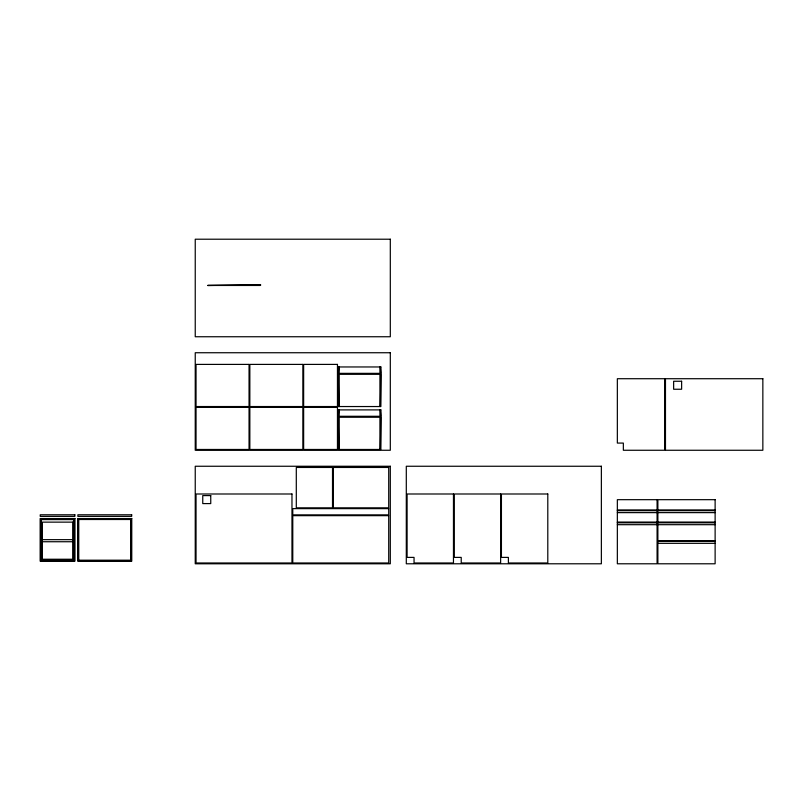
<?xml version="1.0" encoding="UTF-8"?>
<svg xmlns="http://www.w3.org/2000/svg" width="803" height="803" viewBox="0 0 803 803"><rect width="100%" height="100%" fill="white"/><g stroke="black" fill="none" stroke-linecap="round" stroke-linejoin="round"><path stroke-width="1.2" d="M338.264 373.355L338.746 366.961M380.873 373.355L380.391 366.961M338.264 374.318L338.746 406.539M380.873 374.318L380.391 406.539M338.264 416.285L338.746 409.891M380.873 416.285L380.391 409.891M338.264 417.249L338.746 449.469M380.873 417.249L380.391 449.469M617.346 510.066L657.085 510.066M657.878 510.066L715.122 510.066M617.346 512.625L657.085 512.625M657.878 512.625L715.122 512.625M40.632 519.019L41.425 518.547M74.448 519.019L73.645 518.547M40.632 519.501L74.448 519.501M78.282 519.501L131.291 519.501M40.953 519.501L74.127 519.501M617.346 522.141L657.085 522.141M657.878 522.141L715.122 522.141M617.346 524.69L657.085 524.69M657.878 524.69L715.122 524.69M42.388 539.656L72.692 539.656M657.878 540.76L715.122 540.76M42.388 541.734L72.692 541.734M657.878 543.32L715.122 543.32M40.632 560.193L74.448 560.193M78.282 560.193L131.291 560.193M40.632 560.675L74.448 560.675M78.282 560.675L131.291 560.675M379.919 366.961L379.919 373.355L339.227 373.355L339.227 366.961M379.919 406.539L379.919 374.318L339.227 374.318L339.227 406.539M379.919 409.891L379.919 416.285L339.227 416.285L339.227 409.891M379.919 449.469L379.919 417.249L339.227 417.249L339.227 449.469M260.162 285.466L208.118 285.466M131.291 518.537L131.291 561.146M130.809 519.501L130.809 560.193M78.764 519.501L78.764 560.193M78.282 518.537L78.282 561.146M74.448 518.537L74.448 561.146M74.127 518.547L74.127 560.675M73.966 519.501L73.966 560.193M41.114 519.501L41.114 560.193M40.953 518.547L40.953 560.675M40.632 518.537L40.632 561.146M390.308 239.214L195.239 239.214L195.239 336.748L390.308 336.748L390.308 239.214M260.644 284.985L207.636 285.466L260.644 284.985M390.308 352.738L195.239 352.738L195.239 450.262L390.308 450.262L390.308 352.738M249.05 364.401L196.042 364.401L196.042 406.539L249.05 406.539L249.05 364.401M302.851 364.401L249.843 364.401L249.843 406.539L302.851 406.539L302.851 364.401M337.461 364.401L303.644 364.401L303.644 406.539L337.461 406.539L337.461 364.401M380.873 366.961L338.264 366.961L338.264 406.539L380.873 406.539L380.873 366.961M664.673 378.715L617.346 378.715L617.346 443.075L623.349 443.075L623.349 450.262L664.673 450.262L664.673 378.715M762.85 378.715L665.476 378.715L665.476 450.262L762.85 450.262L762.85 378.715M681.627 381.254L673.637 381.254L673.637 389.244L681.627 389.244L681.627 381.254M249.05 407.332L196.042 407.332L196.042 449.469L249.05 449.469L249.05 407.332M302.851 407.332L249.843 407.332L249.843 449.469L302.851 449.469L302.851 407.332M337.461 407.332L303.644 407.332L303.644 449.469L337.461 449.469L337.461 407.332M380.873 409.891L338.264 409.891L338.264 449.469L380.873 449.469L380.873 409.891M390.308 466.252L195.239 466.252L195.239 563.786L390.308 563.786L390.308 466.252M601.367 466.252L406.298 466.252L406.298 563.786L601.367 563.786L601.367 466.252M332.512 467.456L296.297 467.456L296.297 507.827L332.512 507.827L332.512 467.456M388.712 467.456L333.305 467.456L333.305 507.827L388.712 507.827L388.712 467.456M291.971 493.996L196.042 493.996L196.042 562.983L291.971 562.983L291.971 493.996M453.464 493.996L407.101 493.996L407.101 557.392L414.047 557.392L414.047 562.983L453.464 562.983L453.464 493.996M500.63 493.996L454.267 493.996L454.267 557.392L461.223 557.392L461.223 562.983L500.63 562.983L500.63 493.996M547.797 493.996L501.433 493.996L501.433 557.392L508.389 557.392L508.389 562.983L547.797 562.983L547.797 493.996M210.747 495.592L202.757 495.592L202.757 503.591L210.747 503.591L210.747 495.592M657.085 499.677L617.346 499.677L617.346 510.467L657.085 510.467L657.085 499.677M715.122 499.677L657.878 499.677L657.878 510.467L715.122 510.467L715.122 499.677M388.712 508.63L292.774 508.63L292.774 514.864L388.712 514.864L388.712 508.63M657.085 510.628L617.346 510.628L617.346 522.532L657.085 522.532L657.085 510.628M715.122 510.628L657.878 510.628L657.878 522.532L715.122 522.532L715.122 510.628M74.85 514.783L40.23 514.783L40.23 516.379L74.85 516.379L74.85 514.783M131.682 514.783L77.881 514.783L77.881 516.379L131.682 516.379L131.682 514.783M388.712 515.656L292.774 515.656L292.774 562.983L388.712 562.983L388.712 515.656M74.93 518.537L40.15 518.537L40.15 561.146L74.93 561.146L74.93 518.537M131.762 518.537L77.801 518.537L77.801 561.146L131.762 561.146L131.762 518.537M72.692 522.141L42.388 522.141L42.388 559.239L72.692 559.239L72.692 522.141M657.085 522.693L617.346 522.693L617.346 563.786L657.085 563.786L657.085 522.693M715.122 522.693L657.878 522.693L657.878 541.162L715.122 541.162L715.122 522.693M715.122 541.322L657.878 541.322L657.878 563.786L715.122 563.786L715.122 541.322"/></g></svg>
